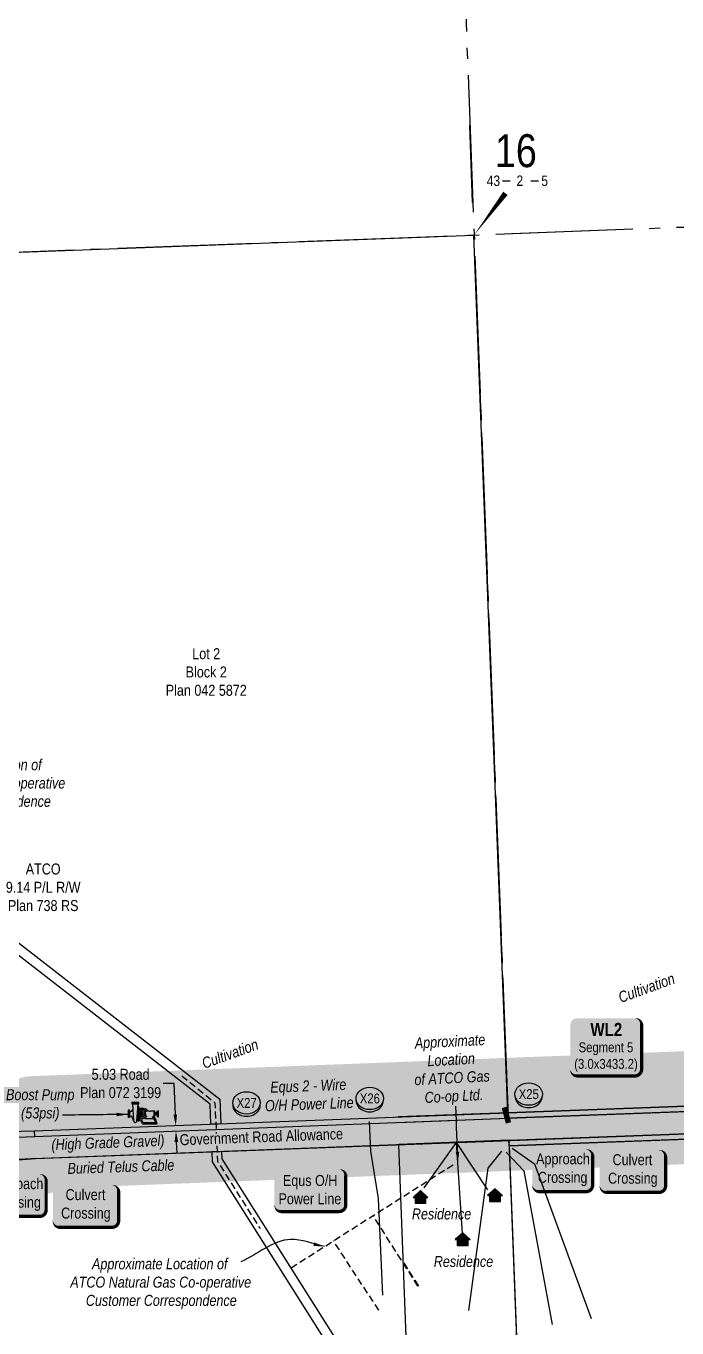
# Model space of a CAD drawing. Extents: x 665644 to 688844, y 5825051 to 5844826.
# Drawn here: x 686636 to 687229, y 5842086 to 5843273 of the extents above; entities that cross this region are included whole.
import ezdxf
from ezdxf.enums import TextEntityAlignment as Align

# ---------------------------------------------------------------- set-up
doc = ezdxf.new("R2010")
doc.units = 0
doc.header["$LTSCALE"] = 5
doc.header["$PDSIZE"] = 0.5
doc.linetypes.add('foc-QUARTERLINE', pattern=[33, 25, -3, 2, -3])
doc.linetypes.add('UG_PIPE', pattern=[1.875, 1.25, -0.625])
doc.layers.get('Defpoints').update_dxf_attribs({"color": 9})
for name, color, linetype in [('10', 1, 'Continuous'), ('9', 3, 'Continuous'), ('AS-PIPE-UG', 44, 'UG_PIPE'), ('AS-PIPE-UG-T', 44, 'Continuous'), ('AS-POWER', 104, 'foc-POWER'), ('AS-POWER-T', 104, 'Continuous'), ('AS-RESIDENCE', 14, 'Continuous'), ('AS-ROADS', 254, 'Continuous'), ('AS-TELEPHONE', 224, 'foc-TEL'), ('AS-TELUS', 224, 'foc-TEL'), ('CG-NOTES', 7, 'Continuous'), ('F-RW', 190, 'Continuous'), ('L-QSEC', 8, 'foc-QUARTERLINE'), ('L-ROAD-T', 7, 'Continuous'), ('L-SEC', 7, 'Continuous'), ('L-SECLBL', 7, 'Continuous'), ('L-SECQ', 8, 'foc-QUARTERLINE'), ('L-TITLEDB', 4, 'Continuous'), ('L-TITLEDB-T', 4, 'Continuous'), ('P-BUFFER-H 30m', 51, 'Continuous'), ('P-CROSSINGS', 250, 'Continuous')]:
    doc.layers.add(name, color=color, linetype=linetype)
doc.layers.add('F-RW-T', color=190, linetype='Continuous', lineweight=9)
doc.layers.add('T-TEXT', color=48, linetype='Continuous', lineweight=18)
doc.layers.add('P-PROPOSED-WL4', color=7, linetype='Continuous', true_color=0x5b5bc8)
doc.styles.add('175L', font='ARIALN.TTF', dxfattribs={"height": 20})
doc.styles.add('80', font='ARIALN.TTF', dxfattribs={"height": 10})
doc.styles.add('80CG', font='ARIALN.TTF', dxfattribs={"height": 10})
doc.styles.add('80L', font='ARIALN.TTF', dxfattribs={"height": 10})
doc.styles.add('80LS', font='ARIALNI.TTF', dxfattribs={"height": 10})
doc.styles.add('BOLD', font='ARIALNB.TTF')
doc.styles.add('Crossing', font='ARIALN.TTF', dxfattribs={"height": 10})
doc.styles.add('foc-LtypeFont', font='ARIALN.TTF', dxfattribs={"height": 7.35})
doc.styles.add('SIMPLEX', font='ARIALN.TTF')
doc.linetypes.add('foc-POWER', pattern='A,6,-1,["P",foc-LtypeFont,S=0.2,R=0,X=-0.625,Y=-0.75],-1.24,4', length=12.24)
doc.linetypes.add('foc-TEL', pattern='A,2,-1,["T",foc-LtypeFont,S=0.2,R=0,X=-0.425,Y=-0.75],-1.24,8', length=12.24)
doc.linetypes.add('foc-TEL-NOLINE', pattern='A,0,-2,["T",foc-LtypeFont,S=0.2,R=0,X=-0.425,Y=-0.75],-10.24', length=12.24)
doc.dimstyles.new('Compass 5 000', dxfattribs={"dimscale": 5, "dimtxt": 9, "dimasz": 2, "dimexe": 0.2, "dimexo": 0.0625, "dimgap": 0.5, "dimtad": 0, "dimtih": 1, "dimtoh": 1, "dimzin": 0, "dimdsep": 46, "dimtxsty": '80CG', "dimcen": 0.1, "dimse1": 1, "dimse2": 1, "dimclrd": 256, "dimclrt": 256, "dimaunit": 1, "dimadec": 4, "dimazin": 0, "dimtfac": 0.06, "dimtofl": 0, "dimtmove": 0, "dimatfit": 1, "dimfxl": 0.2, "dimtolj": 1, "dimtzin": 0, "dimlwd": -1, "dimarcsym": 0})

# ---------------------------------------------------------------- blocks, each defined once
blk = doc.blocks.new('L-SECLBL')
at = {"layer": '9', "color": 7}
for p, q in [((-5.1, -27.8), (-12.3, -27.8)), ((20.7, -27.8), (13.5, -27.8))]:
    blk.add_line(p, q, dxfattribs=at)
at = {"layer": '10', "color": 2, "style": 'SIMPLEX'}
blk.add_attdef('SEC', text='', height=30, dxfattribs=at).set_placement((0, 0), align=Align.MIDDLE)
at = {"layer": '10', "color": 5, "style": '80L'}
blk.add_attdef('TWP', text='', height=9.5, dxfattribs=at).set_placement((-14.4, -27.4), align=Align.MIDDLE_RIGHT)
blk.add_attdef('RGE', text='', height=9.5, dxfattribs=at).set_placement((3.6, -27.4), align=Align.MIDDLE_CENTER)
blk.add_attdef('MER', text='', height=9.5, dxfattribs=at).set_placement((23.2, -27.4), align=Align.MIDDLE_LEFT)
blk = doc.blocks.new('*D1361')
at = {"layer": 'Defpoints', "color": 0, "transparency": 16777216}
for p in [(687333.5, 5841972.1), (687302.7, 5841944.3), (687314.8, 5841930.9)]:
    blk.add_point(p, dxfattribs=at)
at = {"layer": 'F-RW-T', "transparency": 16777216}
for p, q in [((687278, 5842033.5), (687268, 5842033.5)), ((687326.8, 5841979.5), (687278, 5842033.5)), ((687352.2, 5841951.3), (687358.9, 5841943.9))]:
    blk.add_line(p, q, dxfattribs=at)
for points in [[(687328, 5841980.6), (687325.5, 5841978.4), (687333.5, 5841972.1)], [(687353.5, 5841952.4), (687351, 5841950.2), (687345.5, 5841958.7)]]:
    blk.add_solid(points, dxfattribs=at)
at = {"layer": 'F-RW-T', "transparency": 16777216, "insert": (687228.9, 5842033.5), "char_height": 10, "attachment_point": 5, "style": '80CG'}
blk.add_mtext('\\A1;Keyera\\P18.00 P/L R/W\\PPlan 182 3466', dxfattribs=at)
blk = doc.blocks.new('*U1151')
h = blk.add_hatch(color=59)
edge = h.paths.add_edge_path()
edge.add_line((-21.5, -20), (21.5, -20))
edge.add_arc((21.5, -14), 6, 270, 360)
edge.add_line((27.5, -14), (27.5, 12.5))
edge.add_arc((21.5, 12.5), 6, 0, 90)
edge.add_line((21.5, 18.5), (-21.5, 18.5))
edge.add_arc((-21.5, 12.5), 6, 90, 180)
edge.add_line((-27.5, 12.5), (-27.5, -14))
edge.add_arc((-21.5, -14), 6, 180, 270)
at = {"color": 1, "flags": 128}
blk.add_lwpolyline([(-91.8, 34.5, 0, 7.5, 0), (0, 0, 0, 0, 0)], format="xyseb", dxfattribs=at)
blk.add_lwpolyline([(-21.5, -20, 3, 3, 0), (21.5, -20, 3, 3, 0.414214), (27.5, -14, 3, 3, 0), (27.5, 12.5, 3, 0, 0.414214), (21.5, 18.5, 0, 0, 0), (-21.5, 18.5, 0, 0, 0.414214), (-27.5, 12.5, 0, 0, 0), (-27.5, -14, 0, 3, 0.414214)], format="xyseb", close=True, dxfattribs=at)
at = {"color": 1, "style": '80'}
blk.add_attdef('ENTER_TEXT_001', (-36, -5), '', height=10, dxfattribs=at)
blk = doc.blocks.new('*U1152')
h = blk.add_hatch(color=59)
edge = h.paths.add_edge_path()
edge.add_line((-21.5, -20), (21.5, -20))
edge.add_arc((21.5, -14), 6, 270, 360)
edge.add_line((27.5, -14), (27.5, 12.5))
edge.add_arc((21.5, 12.5), 6, 0, 90)
edge.add_line((21.5, 18.5), (-21.5, 18.5))
edge.add_arc((-21.5, 12.5), 6, 90, 180)
edge.add_line((-27.5, 12.5), (-27.5, -14))
edge.add_arc((-21.5, -14), 6, 180, 270)
at = {"color": 1, "flags": 128}
blk.add_lwpolyline([(-51.4, 49.7, 0, 7.5, 0), (0, 0, 0, 0, 0)], format="xyseb", dxfattribs=at)
blk.add_lwpolyline([(-21.5, -20, 3, 3, 0), (21.5, -20, 3, 3, 0.414214), (27.5, -14, 3, 3, 0), (27.5, 12.5, 3, 0, 0.414214), (21.5, 18.5, 0, 0, 0), (-21.5, 18.5, 0, 0, 0.414214), (-27.5, 12.5, 0, 0, 0), (-27.5, -14, 0, 3, 0.414214)], format="xyseb", close=True, dxfattribs=at)
at = {"color": 1, "style": '80'}
blk.add_attdef('ENTER_TEXT_001', (-36, -5), '', height=10, dxfattribs=at)
blk = doc.blocks.new('*U385')
h = blk.add_hatch(color=254)
edge = h.paths.add_edge_path()
edge.add_line((-24, -20), (24, -20))
edge.add_arc((24, -14), 6, 270, 360)
edge.add_line((30, -14), (30, 12.5))
edge.add_arc((24, 12.5), 6, 0, 90)
edge.add_line((24, 18.5), (-24, 18.5))
edge.add_arc((-24, 12.5), 6, 90, 180)
edge.add_line((-30, 12.5), (-30, -14))
edge.add_arc((-24, -14), 6, 180, 270)
at = {"color": 160, "flags": 128}
blk.add_lwpolyline([(-24, -20, 3, 3, 0), (24, -20, 3, 3, 0.414214), (30, -14, 3, 3, 0), (30, 12.5, 3, 0, 0.414214), (24, 18.5, 0, 0, 0), (-24, 18.5, 0, 0, 0.414214), (-30, 12.5, 0, 0, 0), (-30, -14, 0, 3, 0.414214)], format="xyseb", close=True, dxfattribs=at)
at = {"color": 160, "style": '80'}
blk.add_attdef('ENTER_TEXT_001', (-26.8, -4.9), '', height=10, dxfattribs=at)
blk = doc.blocks.new('*U2566')
h = blk.add_hatch(color=254)
edge = h.paths.add_edge_path()
edge.add_line((-26.5, -34.1), (26.5, -34.1))
edge.add_arc((26.5, -28.1), 6, 270, 360)
edge.add_line((32.5, -28.1), (32.5, 12.5))
edge.add_arc((26.5, 12.5), 6, 0, 90)
edge.add_line((26.5, 18.5), (-26.5, 18.5))
edge.add_arc((-26.5, 12.5), 6, 90, 180)
edge.add_line((-32.5, 12.5), (-32.5, -28.1))
edge.add_arc((-26.5, -28.1), 6, 180, 270)
at = {"layer": 'P-PROPOSED-WL4', "flags": 128}
blk.add_lwpolyline([(-26.5, -34.1, 3, 3, 0), (26.5, -34.1, 3, 3, 0.414214), (32.5, -28.1, 3, 3, 0), (32.5, 12.5, 3, 0, 0.414214), (26.5, 18.5, 0, 0, 0), (-26.5, 18.5, 0, 0, 0.414214), (-32.5, 12.5, 0, 0, 0), (-32.5, -28.1, 0, 3, 0.414214)], format="xyseb", close=True, dxfattribs=at)
blk.add_lwpolyline([(-1.6, -65.4, 0, 7.5, 0), (0, 0, 0, 0, 0)], format="xyseb", dxfattribs=at)
at = {"layer": 'P-PROPOSED-WL4'}
for tag, p, height, style in [('TEMP_AREA_W1_001', (-9.2, 2.2), 12, 'BOLD'), ('ENTER_TEXT_001', (-30.7, -12.5), 9, '80')]:
    blk.add_attdef(tag, p, '', height=height, dxfattribs=dict(at, style=style))
blk = doc.blocks.new('*D1425')
at = {"layer": 'Defpoints', "color": 0, "transparency": 16777216}
for p in [(686909.1, 5842090.7), (686901.3, 5842085.8), (686922.9, 5842068.7)]:
    blk.add_point(p, dxfattribs=at)
at = {"layer": 'F-RW-T', "transparency": 16777216}
for p, q in [((686931.4, 5842074), (686939.9, 5842079.4)), ((686906.8, 5842058.5), (686898.3, 5842053.1)), ((686898.3, 5842053.1), (686888.3, 5842053.1))]:
    blk.add_line(p, q, dxfattribs=at)
for points in [[(686930.5, 5842075.4), (686932.3, 5842072.6), (686922.9, 5842068.7)], [(686905.9, 5842059.9), (686907.6, 5842057.1), (686915.2, 5842063.8)]]:
    blk.add_solid(points, dxfattribs=at)
at = {"layer": 'F-RW-T', "transparency": 16777216, "insert": (686852, 5842053.1), "char_height": 10, "attachment_point": 5, "style": '80CG'}
blk.add_mtext('\\A1;ATCO\\P9.14 P/L R/W\\PPlan 738 RS', dxfattribs=at)
blk = doc.blocks.new('*D1426')
at = {"layer": 'Defpoints', "color": 0, "transparency": 16777216}
for p in [(686589.4, 5842467.9), (686672.4, 5842403.5), (686666.7, 5842396.3)]:
    blk.add_point(p, dxfattribs=at)
at = {"layer": 'F-RW-T', "transparency": 16777216}
for p, q in [((686595.6, 5842475.8), (686604.9, 5842487.9)), ((686604.9, 5842487.9), (686614.9, 5842487.9)), ((686577.7, 5842452.7), (686571.6, 5842444.8))]:
    blk.add_line(p, q, dxfattribs=at)
for points in [[(686594.2, 5842476.8), (686596.9, 5842474.7), (686589.4, 5842467.9)], [(686576.4, 5842453.8), (686579, 5842451.7), (686583.8, 5842460.6)]]:
    blk.add_solid(points, dxfattribs=at)
at = {"layer": 'F-RW-T', "transparency": 16777216, "insert": (686651.2, 5842487.9), "char_height": 10, "attachment_point": 5, "style": '80CG'}
blk.add_mtext('\\A1;ATCO\\P9.14 P/L R/W\\PPlan 738 RS', dxfattribs=at)
blk = doc.blocks.new('*D1446')
at = {"layer": 'Defpoints', "color": 0, "transparency": 16777216}
for p in [(686772.1, 5842270.8), (686654.7, 5842266.3), (686654.9, 5842261.3)]:
    blk.add_point(p, dxfattribs=at)
at = {"layer": 'L-TITLEDB-T', "transparency": 16777216}
for p, q in [((686770.6, 5842309.1), (686760.6, 5842309.1)), ((686771.7, 5842280.8), (686770.6, 5842309.1)), ((686772.6, 5842255.8), (686773, 5842245.8))]:
    blk.add_line(p, q, dxfattribs=at)
for points in [[(686773.3, 5842280.9), (686770, 5842280.7), (686772.1, 5842270.8)], [(686774.3, 5842255.9), (686771, 5842255.7), (686772.2, 5842265.8)]]:
    blk.add_solid(points, dxfattribs=at)
at = {"layer": 'L-TITLEDB-T', "transparency": 16777216, "insert": (686721.8, 5842309.1), "char_height": 10, "attachment_point": 5, "style": '80CG'}
blk.add_mtext('\\A1;5.03 Road\\PPlan 072 3199', dxfattribs=at)
blk = doc.blocks.new('*U2490')
h = blk.add_hatch(color=255)
edge = h.paths.add_edge_path()
edge.add_line((-26.5, -20), (26.5, -20))
edge.add_arc((26.5, -14), 6, 270, 360)
edge.add_line((32.5, -14), (32.5, 12.5))
edge.add_arc((26.5, 12.5), 6, 0, 90)
edge.add_line((26.5, 18.5), (-26.5, 18.5))
edge.add_arc((-26.5, 12.5), 6, 90, 180)
edge.add_line((-32.5, 12.5), (-32.5, -14))
edge.add_arc((-26.5, -14), 6, 180, 270)
at = {"color": 104, "flags": 128}
blk.add_lwpolyline([(54.5, 63.5, 0, 7.5, 0), (0, 0, 0, 0, 0)], format="xyseb", dxfattribs=at)
blk.add_lwpolyline([(-26.5, -20, 3, 3, 0), (26.5, -20, 3, 3, 0.414214), (32.5, -14, 3, 3, 0), (32.5, 12.5, 3, 0, 0.414214), (26.5, 18.5, 0, 0, 0), (-26.5, 18.5, 0, 0, 0.414214), (-32.5, 12.5, 0, 0, 0), (-32.5, -14, 0, 3, 0.414214)], format="xyseb", close=True, dxfattribs=at)
at = {"color": 104, "style": '80'}
blk.add_attdef('ENTER_TEXT_001', (-26.8, -4.9), '', height=10, dxfattribs=at)
blk = doc.blocks.new('A$C32476C2E')
for p, q in [((-72.4, 15.5), (-79.5, 15.5)), ((-79.5, 15.5), (-79.5, -19.6)), ((-76, 15.5), (-76, -19.6)), ((-72.4, 15.5), (-72.4, -19.6)), ((-61.9, 54.2), (-61.9, 47.2)), ((-61.9, 54.2), (-26.7, 54.2)), ((-61.9, 50.7), (-26.7, 50.7)), ((-61.9, 47.2), (-26.7, 47.2)), ((-51.3, -37.8), (-56.6, 46.4)), ((-37.3, -37.2), (-31, 46.6)), ((-32, -2.1), (-32, 33.1)), ((-27.6, 33.1), (-32, 33.1)), ((-27.6, 24.3), (-27.6, 33.1)), ((-27.6, -2.1), (-27.6, 24.3)), ((-23.2, 24.3), (-27.6, 24.3)), ((-26.7, 47.2), (-26.7, 54.2)), ((-23.2, -2.1), (-23.2, 24.3)), ((-19.7, -2.1), (-19.7, 6.8)), ((-19.7, 4.3), (-13.4, 4.3)), ((-13.4, 6.8), (-9.9, 6.8)), ((-13.4, -2.1), (-13.4, 6.8)), ((-9.9, -2.1), (-9.9, 6.8)), ((-9.9, 2.3), (1.4, 2.3)), ((1.4, 4.2), (3.1, 5.9)), ((1.4, -2.1), (1.4, 4.2)), ((3.1, -2.1), (3.1, 8.5)), ((5.3, -2.1), (5.3, 8.8)), ((50.6, 10.2), (29.5, 10.2)), ((47.1, -14.4), (47.1, 10.2)), ((50.6, -14.4), (50.6, 10.2)), ((54.1, 3.2), (50.6, 6.7)), ((54.1, -7.3), (54.1, 3.2)), ((59.4, 2.3), (54.1, 2.3)), ((62.9, 5), (59.4, 5)), ((59.4, -9.1), (59.4, 5)), ((62.9, -16.1), (62.9, 12)), ((62.9, 12), (68.2, 12)), ((68.2, -16.1), (68.2, 12)), ((-72.4, -19.6), (-79.5, -19.6)), ((-51.1, -39.2), (-57.1, -22.7)), ((-27.6, -37.2), (-37.3, -37.2)), ((-32, -2.1), (-32, -37.2)), ((-27.6, -2.1), (-27.6, -28.4)), ((-27.6, -28.4), (-27.6, -37.2)), ((-23.2, -28.4), (-27.6, -28.4)), ((-23.2, -2.1), (-23.2, -28.4)), ((-19.7, -2.1), (-19.7, -10.9)), ((-19.7, -8.4), (-13.4, -8.4)), ((-13.4, -2.1), (-13.4, -10.9)), ((-13.4, -10.9), (-9.9, -10.9)), ((4.3, -24.1), (-10.6, -26.9)), ((-10.2, -51.1), (61.2, -51.1)), ((-9.9, -2.1), (-9.9, -10.9)), ((-9.9, -6.5), (1.4, -6.5)), ((54.9, -45.8), (-6.2, -45.8)), ((1.4, -2.1), (1.4, -8.3)), ((1.4, -8.3), (3.1, -10)), ((4.3, -49), (2.2, -51.1)), ((3.1, -2.1), (3.1, -12.6)), ((4.3, -18.7), (4.3, -24.1)), ((4.3, -24.1), (45.7, -24.1)), ((39.4, -49), (4.3, -49)), ((5.3, -2.1), (5.3, -12.9)), ((39.4, -49), (41.5, -51.1)), ((50.6, -14.4), (45.3, -14.4)), ((54.1, -7.3), (50.6, -10.8)), ((59.4, -6.5), (54.1, -6.5)), ((62.9, -9.1), (59.4, -9.1)), ((62.9, -16.1), (68.2, -16.1))]:
    blk.add_line(p, q)
for centre, radius, start, end in [((-70.7, 24.3), 16, 263.59452, 348.02693), ((-57.3, 46.5), 0.664, 348.39645, 77.27232), ((-30.3, 46.4), 0.729, 94.53995, 183.86606), ((-14.1, -21.6), 46.8, 56.19007, 101.19007), ((-14.1, -21.6), 40.7, 56.19007, 102.90917), ((-13.7, 6), 6.05, 82.55689, 172.55689), ((-13.8, -30.6), 42.6, 66.52911, 88.78776), ((3.5, 13.4), 4.89, 265.57736, 292.96393), ((6.9, 5.5), 3.68, 95.16317, 112.96393), ((13.4, 17.3), 7.11, 226.69077, 273.74621), ((29.2, 35), 24.7, 225.69859, 270.69859), ((-71, -26.8), 14.5, 16.37076, 95.53868), ((-44.3, -37.5), 7.04, 182.34534, 2.34534), ((-14.1, 17.5), 40.7, 257.09083, 303.80993), ((-52.7, -60.4), 43.5, 12.33812, 47.33812), ((-13.7, -10.1), 6.05, 187.44311, 277.44311), ((-9.9, -30.4), 3.52, 100.75821, 215.05121), ((-13.8, 26.5), 42.6, 271.21224, 293.47089), ((-52.7, -60.4), 48.7, 17.38188, 35.05121), ((3.5, -17.5), 4.89, 67.03607, 94.42264), ((6.9, -9.6), 3.68, 247.03607, 264.83683), ((13.4, -21.5), 7.11, 86.25379, 133.30923), ((-10.2, -60.7), 66.8, 12.83031, 42.62169), ((-10.2, -60.7), 72.1, 7.62169, 42.62169)]:
    blk.add_arc(centre, radius, start, end)
blk = doc.blocks.new('res_occ')
for points in [[(0.1, 0.89), (-1.26, -0.37), (1.46, -0.37)], [(-0.9, -1.43), (1.1, -1.43), (1.1, -0.37), (-0.9, -0.37)]]:
    blk.add_hatch(color=14).paths.add_polyline_path(points)
at = {"color": 14}
for points in [[(0.1, 0.89), (-1.26, -0.37), (1.46, -0.37)], [(-0.9, -1.43), (1.1, -1.43), (1.1, -0.37), (-0.9, -0.37)]]:
    blk.add_lwpolyline(points, close=True, dxfattribs=at)
blk = doc.blocks.new('xing2')
h = blk.add_hatch(color=50)
h.dxf.hatch_style = 1
edge = h.paths.add_edge_path()
edge.add_ellipse((0, 0), major_axis=(-12.5, 0), ratio=0.816297, start_angle=0, end_angle=360)
h = blk.add_hatch(color=250)
h.dxf.hatch_style = 1
edge = h.paths.add_edge_path()
edge.add_ellipse((0, -2), major_axis=(-12.5, 0), ratio=0.816297, start_angle=0, end_angle=180)
edge.add_line((12.5, -2), (12.5, 0))
edge.add_ellipse((0, 0), major_axis=(-12.5, 0), ratio=0.816297, start_angle=0, end_angle=180, ccw=False)
edge.add_line((-12.5, 0), (-12.5, -2))
at = {"color": 250}
blk.add_ellipse((0, 0), major_axis=(-12.5, 0), ratio=0.816297, dxfattribs=at)
blk.add_ellipse((0, -2), major_axis=(-12.5, 0), ratio=0.816297, start_param=0, end_param=3.141593, dxfattribs=at)
at = {"color": 250, "style": 'Crossing'}
blk.add_attdef('CROSSING', text='', height=9, dxfattribs=at).set_placement((0.1, 0), align=Align.MIDDLE_CENTER)
at = {"color": 250, "style": 'Crossing', "flags": 1}
for tag, p in [('OWNER', (0.1, -12.5)), ('DESCRIPTION', (0.1, -25.8)), ('LOCATION', (0.1, -39.3)), ('DWG_REF', (0.1, -52.8))]:
    blk.add_attdef(tag, text='', height=9, dxfattribs=at).set_placement(p, align=Align.MIDDLE_CENTER)

msp = doc.modelspace()

# ---------------------------------------------------------------- hatches: boundary and pattern name
at = {"layer": 'P-BUFFER-H 30m'}
h = msp.add_hatch(color=256, dxfattribs=at)
h.dxf.hatch_style = 1
edge = h.paths.add_edge_path()
edge.add_line((677193.269, 5828855.566), (677090.336, 5828851.801))
edge.add_line((677090.336, 5828851.801), (677088.023, 5828904.381))
edge.add_arc((677137.974, 5828906.578), 50, 92.094528, 182.519115, ccw=False)
edge.add_line((677136.147, 5828956.545), (677941.688, 5828986.006))
edge.add_line((677941.688, 5828986.006), (678734.42, 5829015.192))
edge.add_line((678734.42, 5829015.192), (678774.367, 5829016.654))
edge.add_line((678774.367, 5829016.654), (678795.396, 5829017.452))
edge.add_arc((678838.014, 5828991.303), 50, 92.178655, 148.468111, ccw=False)
edge.add_line((678836.113, 5829041.267), (679095.938, 5829051.152))
edge.add_line((679095.938, 5829051.152), (679103.036, 5829053.873))
edge.add_arc((679120.935, 5829007.187), 50, 92.18666, 110.977343, ccw=False)
edge.add_line((679119.028, 5829057.15), (679561.069, 5829074.029))
edge.add_arc((679566.877, 5829024.367), 50, 92.195397, 96.670962, ccw=False)
edge.add_line((679564.962, 5829074.33), (680316.8, 5829103.153))
edge.add_line((680316.8, 5829103.153), (680289.023, 5829852.071))
edge.add_line((680289.023, 5829852.071), (680264.048, 5830522.758))
edge.add_arc((680314.013, 5830524.619), 50, 133.261285, 182.132573, ccw=False)
edge.add_line((680279.747, 5830561.031), (680276.19, 5830656.553))
edge.add_line((680276.19, 5830656.553), (680246.206, 5831460.205))
edge.add_line((680246.206, 5831460.205), (680215.344, 5832284.366))
edge.add_arc((680265.309, 5832286.237), 50, 92.148626, 182.144523, ccw=False)
edge.add_line((680263.435, 5832336.202), (681068.877, 5832366.421))
edge.add_line((681068.877, 5832366.421), (681821.394, 5832394.722))
edge.add_line((681821.394, 5832394.722), (681805.592, 5832816.244))
edge.add_arc((681855.557, 5832818.117), 50, 143.113192, 182.146882, ccw=False)
edge.add_line((681815.566, 5832848.129), (681834.727, 5832873.661))
edge.add_arc((681874.718, 5832843.649), 50, 2.145927, 143.113192, ccw=False)
edge.add_line((681924.683, 5832845.521), (681941.407, 5832399.199))
edge.add_line((681941.407, 5832399.199), (682694.704, 5832426.991))
edge.add_line((682694.704, 5832426.991), (683448.053, 5832454.846))
edge.add_line((683448.053, 5832454.846), (683412.213, 5833411.237))
edge.add_arc((683462.178, 5833413.109), 50, 133.565482, 182.146115, ccw=False)
edge.add_line((683427.719, 5833449.338), (683406.04, 5834013.774))
edge.add_line((683406.04, 5834013.774), (683375.91, 5834817.728))
edge.add_line((683375.91, 5834817.728), (683346.274, 5835616.304))
edge.add_line((683346.274, 5835616.304), (683345.971, 5835624.47))
edge.add_arc((683395.936, 5835626.324), 50, 171.348033, 182.125311, ccw=False)
edge.add_arc((683395.097, 5835645.629), 50, 182.142372, 193.631033, ccw=False)
edge.add_line((683345.132, 5835643.76), (683345.021, 5835646.731))
edge.add_line((683345.021, 5835646.731), (683335.11, 5835911.648))
edge.add_arc((683366.567, 5835950.513), 50, 182.141669, 231.014692, ccw=False)
edge.add_line((683316.601, 5835948.644), (683298.039, 5836445.008))
edge.add_line((683298.039, 5836445.008), (683267.917, 5837249.164))
edge.add_line((683267.917, 5837249.164), (683237.717, 5838052.934))
edge.add_line((683237.717, 5838052.934), (683209.07, 5838812.752))
edge.add_line((683209.07, 5838812.752), (683139.449, 5838810.244))
edge.add_arc((683137.649, 5838860.212), 50, 205.68511, 272.063103, ccw=False)
edge.add_arc((683124.628, 5838876.927), 50, 182.119792, 230.149866, ccw=False)
edge.add_line((683074.663, 5838875.077), (683017.909, 5840408.349))
edge.add_arc((683049.4, 5840447.187), 50, 182.145622, 230.963518, ccw=False)
edge.add_line((682999.435, 5840445.315), (682997.691, 5840491.846))
edge.add_line((682997.691, 5840491.846), (682967.908, 5841296.329))
edge.add_line((682967.908, 5841296.329), (682938.387, 5842093.709))
edge.add_arc((682988.352, 5842095.559), 50, 111.056679, 182.120317, ccw=False)
edge.add_arc((683005.084, 5842106.218), 50, 91.93417, 133.94126, ccw=False)
edge.add_line((683003.396, 5842156.19), (683115.102, 5842159.962))
edge.add_arc((683116.789, 5842109.99), 50, 73.049626, 91.934171, ccw=False)
edge.add_arc((683171.26, 5842288.71), 136.837, 253.049626, 272.060035)
edge.add_arc((683177.977, 5842101.994), 50, 91.934143, 92.060035, ccw=False)
edge.add_line((683176.289, 5842151.966), (683814.64, 5842173.523))
edge.add_line((683814.64, 5842173.523), (684621.661, 5842200.776))
edge.add_line((684621.661, 5842200.776), (684641.583, 5842201.582))
edge.add_line((684641.583, 5842201.582), (685446.139, 5842234.14))
edge.add_line((685446.139, 5842234.14), (685960.118, 5842255.042))
edge.add_arc((685970.6, 5841999.021), 256.236, 75.235843, 92.344426, ccw=False)
edge.add_arc((686023.158, 5842198.447), 50, 25.111824, 75.237538, ccw=False)
edge.add_line((686068.432, 5842219.666), (686069.06, 5842218.328))
edge.add_line((686069.06, 5842218.328), (686069.117, 5842218.206))
edge.add_line((686069.117, 5842218.206), (686151.794, 5842041.802))
edge.add_line((686151.794, 5842041.802), (686199.9, 5842064.349))
edge.add_arc((686221.119, 5842019.075), 50, 28.961833, 115.111824, ccw=False)
edge.add_arc((684692.829, 5841173.26), 1796.733, 27.368596, 28.961833, ccw=False)
edge.add_arc((686159.441, 5842138.172), 189.59, 312.879002, 331.455065)
edge.add_arc((686369.908, 5842023.684), 50, 151.393766, 151.455059, ccw=False)
edge.add_line((686326.011, 5842047.623), (686381.479, 5842149.331))
edge.add_arc((686653.533, 5842001.316), 309.713, 123.621492, 151.450949, ccw=False)
edge.add_arc((686531.973, 5842256.565), 50, 92.201047, 176.958117, ccw=False)
edge.add_line((686530.053, 5842306.528), (686619.657, 5842309.972))
edge.add_arc((686643.221, 5842265.873), 50, 92.204612, 118.118042, ccw=False)
edge.add_line((686641.298, 5842315.836), (687072.891, 5842332.451))
edge.add_line((687072.891, 5842332.451), (687822.064, 5842360.601))
edge.add_line((687822.064, 5842360.601), (687807.746, 5842732.726))
edge.add_line((687807.746, 5842732.726), (687793.2, 5843110.266))
edge.add_line((687793.2, 5843110.266), (687764.495, 5843859.411))
edge.add_line((687764.495, 5843859.411), (687743.267, 5843858.637))
edge.add_arc((687741.445, 5843908.604), 50, 182.098258, 272.088052, ccw=False)
edge.add_line((687691.478, 5843906.773), (687690.919, 5843922.037))
edge.add_line((687690.919, 5843922.037), (687685.175, 5843921.826))
edge.add_arc((687683.342, 5843971.793), 50, 182.100577, 272.100577, ccw=False)
edge.add_line((687633.376, 5843969.96), (687633.266, 5843972.958))
edge.add_arc((687683.232, 5843974.791), 50, 92.100577, 182.100577, ccw=False)
edge.add_line((687681.4, 5844024.757), (687740.11, 5844026.91))
edge.add_arc((687741.943, 5843976.944), 50, 2.098258, 92.100577, ccw=False)
edge.add_line((687791.909, 5843978.775), (687792.469, 5843963.499))
edge.add_line((687792.469, 5843963.499), (687813.608, 5843964.27))
edge.add_arc((687815.43, 5843914.303), 50, 2.194388, 92.088052, ccw=False)
edge.add_line((687865.394, 5843916.218), (687896.124, 5843114.22))
edge.add_line((687896.124, 5843114.22), (687910.67, 5842736.689))
edge.add_line((687910.67, 5842736.689), (687927.027, 5842311.553))
edge.add_arc((687877.064, 5842309.631), 50, -87.848159, 2.203367, ccw=False)
edge.add_line((687878.942, 5842259.666), (687076.807, 5842229.526))
edge.add_line((687076.807, 5842229.526), (686670.09, 5842213.869))
edge.add_arc((686646.522, 5842257.966), 50, 272.201051, 298.122091, ccw=False)
edge.add_line((686648.442, 5842208.003), (686596.388, 5842206.002))
edge.add_arc((686560.226, 5842240.533), 50, 291.298983, 316.321618, ccw=False)
edge.add_arc((686653.529, 5842001.211), 206.866, 111.298983, 121.896872)
edge.add_arc((686653.557, 5842001.471), 206.66, 121.941438, 151.489667)
edge.add_arc((686425.335, 5842125.444), 53.06, 331.393824, 331.484794, ccw=False)
edge.add_line((686471.918, 5842100.039), (686416.45, 5841998.332))
edge.add_arc((686159.441, 5842138.172), 292.59, 301.108355, 331.449231, ccw=False)
edge.add_arc((686284.777, 5841930.468), 50, 298.449673, 301.108355, ccw=False)
edge.add_line((686308.597, 5841886.506), (686291.758, 5841877.383))
edge.add_arc((686267.939, 5841921.345), 50, 205.404975, 298.449673, ccw=False)
edge.add_arc((684692.829, 5841173.26), 1693.733, 25.404975, 25.750387)
edge.add_arc((684692.829, 5841173.26), 1693.733, 25.750387, 25.872374)
edge.add_arc((684692.829, 5841173.26), 1693.733, 25.872374, 27.286963)
edge.add_line((686198.086, 5841949.747), (686147.516, 5841926.046))
edge.add_arc((686126.297, 5841971.32), 50, 205.111824, 295.111824, ccw=False)
edge.add_line((686081.023, 5841950.1), (685986.671, 5842151.411))
edge.add_arc((685970.594, 5841998.967), 153.289, 83.979554, 92.346249)
edge.add_line((685964.318, 5842152.128), (685450.314, 5842131.225))
edge.add_line((685450.314, 5842131.225), (684645.747, 5842098.667))
edge.add_line((684645.747, 5842098.667), (684625.647, 5842097.854))
edge.add_arc((684623.626, 5842147.813), 50, 271.93414, 272.316338, ccw=False)
edge.add_line((684625.314, 5842097.841), (683818.117, 5842070.582))
edge.add_line((683818.117, 5842070.582), (683179.82, 5842049.027))
edge.add_arc((683171.26, 5842288.71), 239.836, 255.283109, 272.045257, ccw=False)
edge.add_line((683110.332, 5842056.742), (683042.91, 5842054.466))
edge.add_line((683042.91, 5842054.466), (683070.838, 5841300.139))
edge.add_line((683070.838, 5841300.139), (683100.62, 5840495.68))
edge.add_line((683100.62, 5840495.68), (683101.228, 5840479.451))
edge.add_arc((683069.751, 5840440.602), 50, 2.119826, 50.984286, ccw=False)
edge.add_line((683119.717, 5840442.452), (683176.263, 5838914.799))
edge.add_arc((683139.864, 5838880.519), 50, 43.036828, 43.28391, ccw=False)
edge.add_line((683176.41, 5838914.642), (683258.239, 5838917.59))
edge.add_arc((683260.039, 5838867.622), 50, 2.159178, 92.063103, ccw=False)
edge.add_line((683310.003, 5838869.506), (683340.644, 5838056.808))
edge.add_line((683340.644, 5838056.808), (683370.844, 5837253.025))
edge.add_line((683370.844, 5837253.025), (683400.967, 5836448.86))
edge.add_line((683400.967, 5836448.86), (683418.01, 5835993.127))
edge.add_arc((683386.553, 5835954.262), 50, 2.142401, 51.013902, ccw=False)
edge.add_line((683436.518, 5835956.131), (683446.074, 5835700.688))
edge.add_line((683446.074, 5835700.688), (683600.399, 5835706.872))
edge.add_line((683600.399, 5835706.872), (683603.406, 5835706.992))
edge.add_line((683603.406, 5835706.992), (684089.691, 5835726.416))
edge.add_line((684089.691, 5835726.416), (684311.983, 5835735.295))
edge.add_line((684311.983, 5835735.295), (684841.261, 5835756.416))
edge.add_line((684841.261, 5835756.416), (684873.734, 5835780.118))
edge.add_arc((684903.212, 5835739.731), 50, 36.125072, 126.125473, ccw=False)
edge.add_line((684943.598, 5835769.209), (684946.083, 5835765.805))
edge.add_line((684946.083, 5835765.805), (684975.416, 5835766.987))
edge.add_arc((684977.43, 5835717.028), 50, -29.571573, 92.308021, ccw=False)
edge.add_line((685020.917, 5835692.352), (685015.074, 5835682.056))
edge.add_line((685015.074, 5835682.056), (685003.195, 5835661.117))
edge.add_arc((684959.707, 5835685.791), 50, 272.287823, 330.431041, ccw=False)
edge.add_line((684961.703, 5835635.831), (684201.401, 5835605.456))
edge.add_line((684201.401, 5835605.456), (683450.859, 5835575.476))
edge.add_line((683450.859, 5835575.476), (683478.838, 5834821.566))
edge.add_line((683478.838, 5834821.566), (683508.966, 5834017.678))
edge.add_line((683508.966, 5834017.678), (683532.198, 5833412.795))
edge.add_arc((683482.235, 5833410.876), 50, -46.492144, 2.199485, ccw=False)
edge.add_line((683516.657, 5833374.612), (683552.966, 5832405.714))
edge.add_arc((683503.001, 5832403.842), 50, -87.882475, 2.146115, ccw=False)
edge.add_line((683504.849, 5832353.876), (682698.506, 5832324.062))
edge.add_line((682698.506, 5832324.062), (681892.272, 5832294.317))
edge.add_arc((681890.428, 5832344.283), 50, 264.057705, 272.112898, ccw=False)
edge.add_arc((681876.342, 5832343.751), 50, 272.153458, 280.264602, ccw=False)
edge.add_line((681878.221, 5832293.787), (681072.743, 5832263.494))
edge.add_line((681072.743, 5832263.494), (680320.255, 5832235.262))
edge.add_line((680320.255, 5832235.262), (680349.134, 5831464.053))
edge.add_line((680349.134, 5831464.053), (680379.118, 5830660.39))
edge.add_line((680379.118, 5830660.39), (680384.188, 5830524.23))
edge.add_arc((680334.223, 5830522.37), 50, -46.738895, 2.132739, ccw=False)
edge.add_line((680368.489, 5830485.958), (680391.951, 5829855.896))
edge.add_line((680391.951, 5829855.896), (680421.691, 5829054.073))
edge.add_arc((680371.726, 5829052.22), 50, -87.804603, 2.124156, ccw=False)
edge.add_line((680373.641, 5829002.256), (679575.799, 5828971.671))
edge.add_arc((679569.977, 5829021.331), 50, 272.18666, 276.68636, ccw=False)
edge.add_line((679571.885, 5828971.367), (679131.721, 5828954.56))
edge.add_line((679131.721, 5828954.56), (679124.62, 5828951.838))
edge.add_arc((679106.72, 5828998.524), 50, 272.178655, 290.977343, ccw=False)
edge.add_line((679108.621, 5828948.56), (678884.591, 5828940.037))
edge.add_arc((678841.971, 5828966.182), 50, 272.187731, 328.473443, ccw=False)
edge.add_line((678843.88, 5828916.218), (678778.197, 5828913.709))
edge.add_arc((678776.288, 5828963.673), 50, 272.073065, 272.187731, ccw=False)
edge.add_line((678778.097, 5828913.705), (678738.127, 5828912.259))
edge.add_line((678738.127, 5828912.259), (677945.465, 5828883.075))
edge.add_line((677945.465, 5828883.075), (677193.269, 5828855.566))

# ---------------------------------------------------------------- linework, layer by layer
at = {"layer": 'AS-PIPE-UG', "flags": 128}
for points in [[(686777.689, 5842316.215), (686807.816, 5842291.442), (686809, 5842263.67)], [(686809.48, 5842252.422), (686810.083, 5842238.282), (686848.953, 5842176.837)], [(686877.153, 5842141.206), (687025.234, 5842235.258)], [(686992.828, 5842124.493), (686952.015, 5842188.754)], [(686957.182, 5842102.47), (686915.819, 5842165.765)], [(686979.953, 5842145.612), (686994.381, 5842122.751)]]:
    msp.add_lwpolyline(points, dxfattribs=at)
at = {"layer": 'AS-POWER', "flags": 128}
for points in [[(686314.678, 5841317.899), (686305.59, 5841552.173), (686278.469, 5841919.262), (686273.504, 5842110.305), (686407.355, 5842200.932), (686457.443, 5842231.477), (686495.983, 5842262.293), (686643.337, 5842265.852), (687074.932, 5842282.467), (687904.321, 5842313.631)], [(686960.942, 5842116.267), (686957.067, 5842204.239), (686949.854, 5842247.489), (686948.81, 5842274.61)]]:
    msp.add_lwpolyline(points, dxfattribs=at)
at = {"layer": 'AS-ROADS', "const_width": 5, "flags": 128}
msp.add_lwpolyline([(687075.445, 5842273.205), (687071.749, 5842287.348)], dxfattribs=at)
at = {"layer": 'AS-TELEPHONE', "linetype": 'foc-TEL-NOLINE', "flags": 128}
msp.add_lwpolyline([(686644.29, 5842240.731), (687880.054, 5842287.552)], dxfattribs=at)
at = {"layer": 'AS-TELEPHONE', "flags": 128}
for points in [[(687068.924, 5842247.353), (687056.471, 5842231.88), (687038.97, 5842102.383)], [(687073.299, 5842246.68), (687089.454, 5842229.526), (687115.369, 5842089.601)], [(687078.684, 5842250.043), (687099.215, 5842235.916), (687150.708, 5842094.983)]]:
    msp.add_lwpolyline(points, dxfattribs=at)
at = {"layer": 'AS-TELEPHONE', "linetype": 'foc-TEL-NOLINE', "flags": 128}
msp.add_lwpolyline([(686443.062, 5842115.801, -0.26442265), (686644.29, 5842240.731)], format="xyb", dxfattribs=at)
at = {"layer": 'AS-TELUS', "flags": 128}
for points in [[(687027.606, 5842255.499), (686998.231, 5842213.897)], [(687027.606, 5842255.499), (687033.153, 5842172.541)], [(687027.606, 5842255.499), (687056.163, 5842212.319)]]:
    msp.add_lwpolyline(points, dxfattribs=at)
at = {"layer": 'F-RW', "flags": 128}
for points in [[(686804.046, 5842272.01), (686803.353, 5842290.238), (686259.512, 5842712.341), (686253.422, 5842712.1), (686253.065, 5842721.225), (686262.483, 5842721.596), (686812.325, 5842294.85), (686813.177, 5842272.363)], [(686804.996, 5842246.914), (686805.342, 5842237.778), (687075.321, 5841810.346), (687082.21, 5841816.564), (686814.38, 5842240.587), (686814.127, 5842247.266)]]:
    msp.add_lwpolyline(points, close=True, dxfattribs=at)
at = {"layer": 'L-QSEC', "flags": 128}
for points in [[(687013.231, 5843887.621), (687017.07, 5843787.696), (687075.096, 5842277.456)], [(687848.212, 5843112.381), (686943.993, 5843078.459)], [(687075.868, 5842257.356), (687110.761, 5841350.036)]]:
    msp.add_lwpolyline(points, dxfattribs=at)
at = {"layer": 'L-SEC', "flags": 128}
for points in [[(687879.278, 5842307.651), (687477.187, 5842292.553), (687075.096, 5842277.456)], [(687075.868, 5842257.356), (687477.961, 5842272.454), (687880.055, 5842287.551)], [(686494.208, 5842255.09), (687075.115, 5842277.446)], [(686272.288, 5842226.419), (687075.867, 5842257.357)]]:
    msp.add_lwpolyline(points, dxfattribs=at)
at = {"layer": 'L-SECLBL', "flags": 128}
msp.add_lwpolyline([(687043.923, 5843082.191, 0, 5, 0), (687072.646, 5843120.437, 0, 0, 0)], format="xyseb", dxfattribs=at)
msp.add_lwpolyline([(687043.923, 5843082.191, 0, 5, 0), (687072.646, 5843120.437, 0, 0, 0)], format="xyseb", dxfattribs=at)
at = {"layer": 'L-SECQ', "flags": 128}
for points in [[(687042.779, 5843112.227), (687040.106, 5843182.352)], [(687848.212, 5843112.382), (687078.351, 5843083.536)], [(687009.117, 5843080.943), (686239.882, 5843052.137)], [(687045.47, 5843042.28), (687075.115, 5842277.446)], [(687075.867, 5842257.357), (687106.837, 5841452.472)]]:
    msp.add_lwpolyline(points, dxfattribs=at)
at = {"layer": 'L-TITLEDB', "flags": 128}
for points in [[(686330, 5843055.666), (687043.921, 5843082.238)], [(687074.932, 5842282.467), (687043.921, 5843082.246)], [(686643.527, 5842260.827), (686643.337, 5842265.852), (687074.932, 5842282.467), (687537.619, 5842299.852), (687874.067, 5842312.494)], [(687400.331, 5842294.694), (687074.932, 5842282.467)], [(687074.932, 5842282.467), (686974.827, 5842278.603)], [(687075.115, 5842277.446), (687074.932, 5842282.467)], [(687075.115, 5842277.446), (687074.932, 5842282.467)], [(687075.115, 5842277.446), (687400.604, 5842289.621)], [(687076.063, 5842252.329), (687875.223, 5842282.41)], [(686975.02, 5842273.592), (687075.115, 5842277.446)], [(687075.867, 5842257.357), (687401.68, 5842269.522)], [(687075.867, 5842257.357), (686975.795, 5842253.47)], [(687075.867, 5842257.357), (686975.795, 5842253.47)], [(687076.063, 5842252.329), (687075.867, 5842257.357)], [(687075.867, 5842257.357), (687106.837, 5841452.472), (687110.898, 5841346.835)], [(687076.063, 5842252.329), (687075.867, 5842257.357)], [(687401.949, 5842264.496), (687076.063, 5842252.329)], [(686975.042, 5842253.441), (687005.939, 5841448.622), (687009.996, 5841343.168)], [(687076.063, 5842252.329), (687092.469, 5841825.826)], [(687076.063, 5842252.329), (687079.719, 5842157.292)]]:
    msp.add_lwpolyline(points, dxfattribs=at)
msp.add_lwpolyline([(686544.191, 5842236.88), (686644.29, 5842240.731, 0.26442265), (686443.062, 5842115.801), (686387.681, 5842014.048, -0.14388207), (686284.263, 5841910.348), (686283.432, 5841933.079, 0.1330462), (686370.009, 5842023.666), (686425.388, 5842125.415, -0.16087227), (686544.184, 5842236.887)], format="xyb", dxfattribs=at)

# ---------------------------------------------------------------- block references
at = {"xscale": 0.1875, "yscale": 0.1875, "zscale": 0.1875}
msp.add_blockref('A$C32476C2E', (686743.521, 5842281.896), dxfattribs=at)
at = {"layer": 'AS-POWER-T'}
ref = msp.add_blockref('*U2490', (686894.577, 5842212.431), dxfattribs=dict(at, xscale=0.9996990099999981, yscale=0.9996990099999981, zscale=0.9996990099999981))
ref.add_attrib('ENTER_TEXT_001', 'Equs O/H', (686869.775, 5842215.756), dxfattribs={"layer": '0', "color": 104, "height": 9.997, "style": '80'})
ref.add_attrib('ENTER_TEXT_002', 'Power Line', (686865.742, 5842199.094), dxfattribs={"layer": '0', "color": 104, "height": 9.997, "style": '80'})
at = {"layer": 'AS-RESIDENCE', "xscale": 4.999999999999987, "yscale": 4.999999999999987, "zscale": 4.999999999999987}
for p in [(686994.736, 5842207.199), (687062.724, 5842208.815), (687033.246, 5842168.652)]:
    msp.add_blockref('res_occ', p, dxfattribs=at)
at = {"layer": 'CG-NOTES'}
ref = msp.add_blockref('*U2566', (687164.324, 5842350.129), dxfattribs=dict(at, xscale=0.9998689999999991, yscale=0.9998689999999991, zscale=0.9998689999999991))
ref.add_attrib('TEMP_AREA_W1_001', 'WL2', (687150.141, 5842352.373), dxfattribs={"layer": 'P-PROPOSED-WL4', "height": 11.9984, "style": 'BOLD'})
ref.add_attrib('ENTER_TEXT_001', 'Segment 5', (687139.375, 5842337.654), dxfattribs={"layer": 'P-PROPOSED-WL4', "height": 8.9988, "style": '80'})
ref.add_attrib('ENTER_TEXT_002', '(3.0x3433.2)', (687135.385, 5842322.503), dxfattribs={"layer": 'P-PROPOSED-WL4', "height": 8.99882, "style": '80'})
ref = msp.add_blockref('*U1152', (687124.735, 5842230.555), dxfattribs=dict(at, xscale=0.998951045218288, yscale=0.998951045218288, zscale=0.998951045218288))
ref.add_attrib('ENTER_TEXT_001', 'Approach', (687100.637, 5842235.442), dxfattribs={"layer": '0', "color": 1, "height": 9.9895, "style": '80'})
ref.add_attrib('ENTER_TEXT_002', 'Crossing', (687102.282, 5842218.615), dxfattribs={"layer": '0', "color": 1, "height": 9.9895, "style": '80'})
ref = msp.add_blockref('*U1151', (686626.445, 5842207.967), dxfattribs=dict(at, xscale=0.998951045218288, yscale=0.998951045218288, zscale=0.998951045218288))
ref.add_attrib('ENTER_TEXT_001', 'Approach', (686602.347, 5842212.853), dxfattribs={"layer": '0', "color": 1, "height": 9.9895, "style": '80'})
ref.add_attrib('ENTER_TEXT_002', 'Crossing', (686603.992, 5842196.027), dxfattribs={"layer": '0', "color": 1, "height": 9.9895, "style": '80'})
ref = msp.add_blockref('*U385', (687188.709, 5842229.872), dxfattribs=at)
ref.add_attrib('ENTER_TEXT_001', 'Culvert', (687170.329, 5842234.675), dxfattribs={"layer": '0', "color": 160, "height": 10, "style": '80'})
ref.add_attrib('ENTER_TEXT_002', 'Crossing', (687166.232, 5842217.831), dxfattribs={"layer": '0', "color": 160, "height": 10, "style": '80'})
ref = msp.add_blockref('*U385', (686690.009, 5842198.076), dxfattribs=at)
ref.add_attrib('ENTER_TEXT_001', 'Culvert', (686671.629, 5842202.879), dxfattribs={"layer": '0', "color": 160, "height": 10, "style": '80'})
ref.add_attrib('ENTER_TEXT_002', 'Crossing', (686667.533, 5842186.035), dxfattribs={"layer": '0', "color": 160, "height": 10, "style": '80'})
at = {"layer": 'L-SECLBL'}
msp.add_blockref('L-SECLBL', (687082.184, 5843159.33), dxfattribs=at).add_auto_attribs({'SEC': '16', 'TWP': '43', 'RGE': '2', 'MER': '5'})
msp.add_blockref('L-SECLBL', (687082.184, 5843159.33), dxfattribs=at).add_auto_attribs({'SEC': '16', 'TWP': '43', 'RGE': '2', 'MER': '5'})
at = {"layer": 'P-CROSSINGS'}
for p, values in [((686948.942, 5842295.516), {'CROSSING': 'X26'}), ((687093.842, 5842299.448), {'CROSSING': 'X25'}), ((686836.617, 5842291.434), {'CROSSING': 'X27'})]:
    msp.add_blockref('xing2', p, dxfattribs=at).add_auto_attribs(values)

# ---------------------------------------------------------------- texts
at = {"layer": 'AS-PIPE-UG-T', "char_height": 10, "attachment_point": 1, "style": '175L'}
for insert in [(686506.44, 5842604.665), (686675.882, 5842149.781)]:
    msp.add_mtext_dynamic_manual_height_columns('\\pi19.835;{\\fArial Narrow|b0|i1|c0|p34;Approximate Location of\\P\\pi0.05;ATCO Natural Gas Co-operative \\P\\pi14.252;Customer Correspondence}', width=164.71119, gutter_width=100, heights=[0], dxfattribs=dict(at, insert=insert))
at = {"layer": 'AS-PIPE-UG-T', "insert": (686953.206, 5842348.974), "char_height": 10, "attachment_point": 1, "rotation": 3.012381, "style": '175L'}
msp.add_mtext_dynamic_manual_height_columns('\\pi36.561;{\\fArial Narrow|b0|i1|c0|p34;Approximate\\P\\pi47.246;Location\\P\\pi34.484;of ATCO Gas \\P\\pi42.915;Co-op Ltd.}', width=137.14638, gutter_width=50, heights=[0], dxfattribs=at)
at = {"layer": 'AS-POWER', "insert": (686851.983, 5842310.425), "char_height": 10, "attachment_point": 1, "rotation": 2.210576, "style": '175L'}
msp.add_mtext_dynamic_manual_height_columns('\\pi6.0595;{\\fArial Narrow|b0|i1|c0|p34;Equs 2 - Wire\\P\\pi0.57524;O/H Power Line}', width=80.67299, gutter_width=100, heights=[0], dxfattribs=at)
at = {"layer": 'AS-RESIDENCE', "color": 14, "insert": (687007.381, 5842151.924), "char_height": 10, "attachment_point": 1, "style": '175L'}
msp.add_mtext_dynamic_manual_height_columns('{\\fArial Narrow|b0|i1|c0|p34;Residence}', width=19.72655, gutter_width=100, heights=[0], dxfattribs=at)
at = {"layer": 'AS-TELEPHONE', "linetype": 'foc-TEL-NOLINE', "insert": (686672.908, 5842236.647), "char_height": 10, "attachment_point": 1, "rotation": 1.934179, "style": '175L'}
msp.add_mtext_dynamic_manual_height_columns('\\pi0.29898;{\\fArial Narrow|b0|i1|c0|p34;Buried Telus Cable}', width=97.23506, gutter_width=100, heights=[0], dxfattribs=at)
at = {"layer": 'L-ROAD-T', "style": '80L'}
msp.add_text('Government Road Allowance', height=10, rotation=2.151841, dxfattribs=at).set_placement((686850.107, 5842260.612), align=Align.MIDDLE_CENTER)
at = {"layer": 'L-TITLEDB-T', "insert": (686760.804, 5842705.867), "char_height": 10, "attachment_point": 1, "style": '175L'}
msp.add_mtext_dynamic_manual_height_columns('\\pi26.305;Lot 2\\P\\pi20.275;Block 2\\P\\pi2.1305;Plan 042 5872', width=76.66889, gutter_width=100, heights=[0], dxfattribs=at)
at = {"layer": 'T-TEXT', "style": '80LS'}
for s, height, rotation, p in [('Cultivation', 9.99881, 20, (687201.277, 5842396.281)), ('Cultivation', 9.99881, 20, (686821.525, 5842336.252)), ('(High Grade Gravel)', 10, 2.151841, (686710.205, 5842255.356))]:
    msp.add_text(s, height=height, rotation=rotation, dxfattribs=at).set_placement(p, align=Align.MIDDLE_CENTER)
at = {"layer": 'T-TEXT', "insert": (686648.541, 5842303.936), "char_height": 9.9988, "width": 69.25274, "attachment_point": 2, "style": '80LS'}
msp.add_mtext('Boost Pump\\P(53psi) ', dxfattribs=at)

# ---------------------------------------------------------------- dimensions: what is measured, and where the dimension line sits
at = {"layer": 'F-RW-T'}
for base, p1, p2, angle, picture, middle in [((686589.42, 5842467.852), (686666.749, 5842396.263), (686672.354, 5842403.485), 52.184075, '*D1426', (686651.232, 5842487.856)), ((686922.941, 5842068.7), (686901.324, 5842085.808), (686909.053, 5842090.689), 32.275962, '*D1425', (686852.017, 5842053.139))]:
    dim = msp.add_linear_dim(base=base, p1=p1, p2=p2, angle=angle, text='ATCO\\P9.14 P/L R/W\\PPlan 738 RS', dimstyle='Compass 5 000', dxfattribs=at)
    dim.commit()
    dim.dimension.update_dxf_attribs({"geometry": picture, "text_midpoint": middle, "dimtype": 161})
at = {"layer": 'F-RW-T', "color": 3}
dim = msp.add_linear_dim(base=(687333.466, 5841972.069), p1=(687314.765, 5841930.926), p2=(687302.701, 5841944.285), angle=132.085886, text='Keyera\\P18.00 P/L R/W\\PPlan 182 3466', dimstyle='Compass 5 000', dxfattribs=at)
dim.commit()
dim.dimension.update_dxf_attribs({"geometry": '*D1361', "text_midpoint": (687228.865, 5842033.539), "dimtype": 161})
at = {"layer": 'L-TITLEDB-T'}
dim = msp.add_linear_dim(base=(686772.053, 5842270.807), p1=(686654.94, 5842261.276), p2=(686654.747, 5842266.291), angle=92.204612, text='5.03 Road\\PPlan 072 3199', dimstyle='Compass 5 000', dxfattribs=at)
dim.commit()
dim.dimension.update_dxf_attribs({"geometry": '*D1446', "text_midpoint": (686721.831, 5842309.086), "dimtype": 161})

# ---------------------------------------------------------------- leaders
at = {"layer": 'AS-PIPE-UG-T', "path_type": 1}
for points in [[(687029.306, 5842237.032), (687027.524, 5842288.339)], [(686907.74, 5842160.633), (686876.792, 5842166.975), (686831.283, 5842146.503)]]:
    msp.add_leader(points, dimstyle='Compass 5 000', override={"dimgap": 0.5, "dimtad": 0}, dxfattribs=at)
at = {"layer": 'T-TEXT', "path_type": 1}
msp.add_leader([(686728.141, 5842280.961), (686668.809, 5842280.284)], dimstyle='Compass 5 000', override={"dimgap": 0.5, "dimtad": 0}, dxfattribs=at)

# ---------------------------------------------------------------- next in the draw order: texts
at = {"layer": 'AS-RESIDENCE', "color": 14, "insert": (686987.4, 5842195.266), "char_height": 10, "attachment_point": 1, "style": '175L', "bg_fill": 3, "box_fill_scale": 1.1, "bg_fill_color": 256, "bg_fill_transparency": 0}
msp.add_mtext_dynamic_manual_height_columns('{\\fArial Narrow|b0|i1|c0|p34;Residence}', width=19.72655, gutter_width=100, heights=[0], dxfattribs=at)

# ---------------------------------------------------------------- next in the draw order: hatches: boundary and pattern name
at = {"layer": 'P-PROPOSED-WL4'}
h = msp.add_hatch(color=256, dxfattribs=at)
h.dxf.hatch_style = 1
edge = h.paths.add_edge_path()
edge.add_arc((684692.829, 5841173.26), 1743.733, 25.404975, 25.750387, ccw=False)
edge.add_line((686267.939, 5841921.345), (686284.777, 5841930.468))
edge.add_arc((686159.441, 5842138.172), 242.59, 301.108355, 331.454679)
edge.add_line((686372.542, 5842022.249), (686428.021, 5842123.979))
edge.add_arc((686425.387, 5842125.415), 3, 331.393773, 331.484743)
edge.add_arc((686653.606, 5842001.424), 256.726, 121.936623, 151.484852, ccw=False)
edge.add_arc((686653.529, 5842001.211), 256.866, 111.298983, 121.896872, ccw=False)
edge.add_line((686560.226, 5842240.533), (686543.952, 5842239.906))
edge.add_line((686543.952, 5842239.906), (686535.629, 5842239.586))
edge.add_line((686535.629, 5842239.586), (686535.086, 5842253.683))
edge.add_line((686535.086, 5842253.683), (686646.522, 5842257.966))
edge.add_line((686646.522, 5842257.966), (686646.332, 5842262.991))
edge.add_line((686646.332, 5842262.991), (687074.93, 5842279.491))
edge.add_line((687074.93, 5842279.491), (687877.064, 5842309.631))
edge.add_line((687877.064, 5842309.631), (687860.707, 5842734.764))
edge.add_line((687860.707, 5842734.764), (687846.161, 5843112.306))
edge.add_line((687846.161, 5843112.306), (687815.43, 5843914.303))
edge.add_line((687815.43, 5843914.303), (687812.432, 5843914.194))
edge.add_line((687812.432, 5843914.194), (687812.432, 5843914.194))
edge.add_line((687812.432, 5843914.194), (687812.432, 5843914.194))
edge.add_line((687812.432, 5843914.194), (687812.432, 5843914.194))
edge.add_line((687812.432, 5843914.194), (687843.163, 5843112.191))
edge.add_line((687843.163, 5843112.191), (687857.709, 5842734.649))
edge.add_line((687857.709, 5842734.649), (687873.951, 5842312.515))
edge.add_line((687873.951, 5842312.515), (687074.815, 5842282.488))
edge.add_line((687074.815, 5842282.488), (686643.221, 5842265.873))
edge.add_line((686643.221, 5842265.873), (686643.411, 5842260.848))
edge.add_line((686643.411, 5842260.848), (686531.973, 5842256.565))
edge.add_line((686531.973, 5842256.565), (686532.747, 5842236.473))
edge.add_line((686532.747, 5842236.473), (686544.068, 5842236.909))
edge.add_line((686544.068, 5842236.909), (686544.245, 5842236.916))
edge.add_arc((686653.533, 5842001.316), 259.713, 114.885279, 151.456211)
edge.add_line((686425.388, 5842125.415), (686369.908, 5842023.684))
edge.add_arc((686159.441, 5842138.172), 239.59, 301.124949, 331.455059, ccw=False)
edge.add_line((686283.287, 5841933.072), (686269.289, 5841925.488))
edge.add_arc((684692.829, 5841173.26), 1746.733, 25.508736, 25.974865)
edge.add_arc((687489.644, 5841981.149), 1227.276, 182.001408, 182.349991)

doc.saveas('drawing.dxf')
